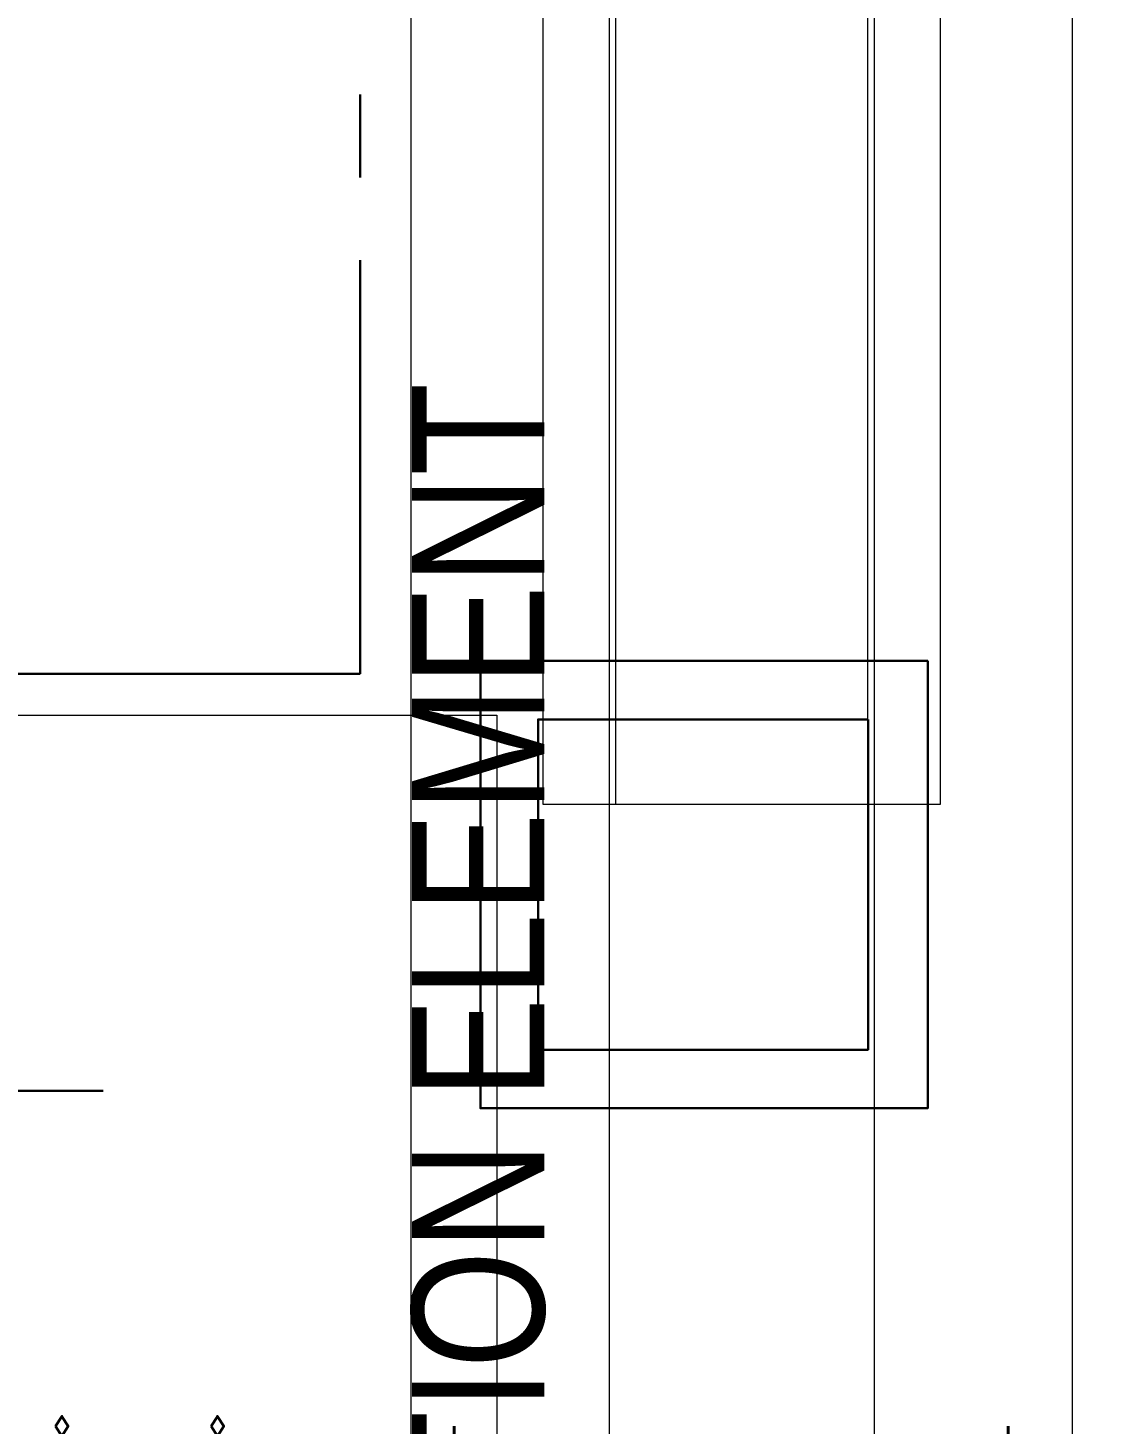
# Model space of a CAD drawing. Extents: x -2598 to 23780, y 0 to 8114.
# Drawn here: x 4635.1 to 4715.6, y 1045 to 1150.4 of the extents above; entities that cross this region are included whole.
import ezdxf
from ezdxf.enums import TextEntityAlignment as Align

# ---------------------------------------------------------------- set-up
doc = ezdxf.new("R2010")
doc.units = 0
doc.header["$LTSCALE"] = 25
doc.header["$MEASUREMENT"] = 0
doc.linetypes.add('CENTER', pattern=[2, 1.25, -0.25, 0.25, -0.25])
doc.layers.get('0').update_dxf_attribs({"color": 9, "lineweight": 9})
for name, color, linetype, lineweight in [('04', 9, 'Continuous', 9), ('05', 9, 'Continuous', 9), ('06D', 9, 'Continuous', 9), ('E-DATA LCD EKRAN', 7, 'Continuous', 30), ('E-DATA PRİZİ (RJ45)', 7, 'Continuous', 30), ('E-DÖŞEME (ŞAP İÇİ) PRİZ KUTUSU', 7, 'Continuous', 30), ('E-KABLO', 7, 'Continuous', 30), ('E-YAZI', 7, 'Continuous', 30)]:
    doc.layers.add(name, color=color, linetype=linetype, lineweight=lineweight)
doc.styles.add('E-YAZI', font='txttw.shx')
doc.styles.add('MuuM_TEXT-STANDART', font='ARIALN.TTF')

# ---------------------------------------------------------------- blocks, each defined once
blk = doc.blocks.new('p-audi-presentation')
for p, q in [((-70, 35), (142.5, 35)), ((142.5, 35), (260, 35)), ((-70, 34.5), (142.5, 34.5)), ((142.5, 15.5), (-70, 15.5)), ((142.5, 15), (-70, 15)), ((260, 15), (142.5, 15))]:
    blk.add_line(p, q)
for points in [[(0, 10), (0, 0), (260, 0), (260, 50), (0, 50), (0, 40)], [(-70, 40), (142.5, 40), (142.5, 10), (-70, 10), (-70, 40)]]:
    blk.add_lwpolyline(points)
blk = doc.blocks.new('p-audi_arac')
at = {"layer": '06D', "lineweight": 0, "flags": 128}
blk.add_lwpolyline([(695.6, 0.8), (-4.4, 0.8), (-4.4, 400.8), (695.6, 400.8)], close=True, dxfattribs=at)
blk = doc.blocks.new('10_DÖŞEME (ŞAP İÇİ) PRİZ KUTUSU')
at = {"layer": 'E-DÖŞEME (ŞAP İÇİ) PRİZ KUTUSU', "color": 5}
for points in [[(1.235, 2.7602), (1.235, 0.2531), (-1.2721, 0.2531), (-1.2721, 2.7602)], [(0.9012, 2.4319), (0.9012, 0.5813), (-0.9493, 0.5813), (-0.9493, 2.4319)]]:
    blk.add_lwpolyline(points, close=True, dxfattribs=at)
blk = doc.blocks.new('E-LCD+TV')
at = {"layer": 'E-DATA PRİZİ (RJ45)', "color": 1}
for p, q in [((38.46, 77.49), (38.46, 48)), ((48.29, 77.49), (48.29, 57.83)), ((77.78, 77.49), (77.78, 57.83)), ((87.61, 77.49), (87.61, 48)), ((48.29, 57.83), (77.78, 57.83)), ((38.46, 48), (87.61, 48)), ((63.03, 48), (63.03, 0)), ((0, 0), (0, 41.99))]:
    blk.add_line(p, q, dxfattribs=at)
blk.add_lwpolyline([(-24.58, 89.56), (24.58, 89.56), (24.58, 41.99), (-24.58, 41.99)], close=True, dxfattribs=at)
at = {"layer": 'E-DATA PRİZİ (RJ45)', "color": 1, "style": 'E-YAZI'}
blk.add_text('D', height=25.6, dxfattribs=at).set_placement((-8.79, 54.59))
at = {"layer": 'E-YAZI', "color": 1, "style": 'E-YAZI', "width": 0.7}
for s, p in [('LCD', (-26.97, 101.57)), ('TV', (49.03, 101.57))]:
    blk.add_text(s, height=30, dxfattribs=at).set_placement(p)

msp = doc.modelspace()

# ---------------------------------------------------------------- linework, layer by layer
at = {"layer": 'E-KABLO', "color": 6, "linetype": 'CENTER'}
for p, q in [((4660.17, 1101.65), (4660.17, 2333.94)), ((4640.74, 1101.65), (4660.17, 1101.65))]:
    msp.add_line(p, q, dxfattribs=at)

# ---------------------------------------------------------------- block references
at = {"layer": '04', "rotation": 270}
msp.add_blockref('p-audi_arac', (4269.71, 1094.12), dxfattribs=at)
at = {"layer": '05', "rotation": 270}
msp.add_blockref('p-audi-presentation', (4664, 1234.28), dxfattribs=at)
at = {"layer": 'E-DATA LCD EKRAN', "color": 1, "xscale": 0.5, "yscale": 0.5, "zscale": 0.5, "rotation": 89.99999999999999}
msp.add_blockref('E-LCD+TV', (4640.74, 1070.13), dxfattribs=at)
at = {"layer": 'E-DÖŞEME (ŞAP İÇİ) PRİZ KUTUSU', "xscale": 13.48039215686274, "yscale": 13.48039215686274, "zscale": 13.48039215686274}
msp.add_blockref('10_DÖŞEME (ŞAP İÇİ) PRİZ KUTUSU', (4686.41, 1065.41), dxfattribs=at)

# ---------------------------------------------------------------- texts
at = {"layer": '05', "style": 'MuuM_TEXT-STANDART'}
msp.add_text('PRESENTATION ELEMENT', height=10, rotation=90, dxfattribs=at).set_placement((4677.08, 977.25), align=Align.BOTTOM_LEFT)
at = {"layer": 'E-YAZI', "color": 3, "style": 'E-YAZI', "width": 0.7}
msp.add_text('Döseme kutusu icerisinde sadece', height=15.68, dxfattribs=at).set_placement((4487.57, 1029.12))

doc.saveas('drawing.dxf')
